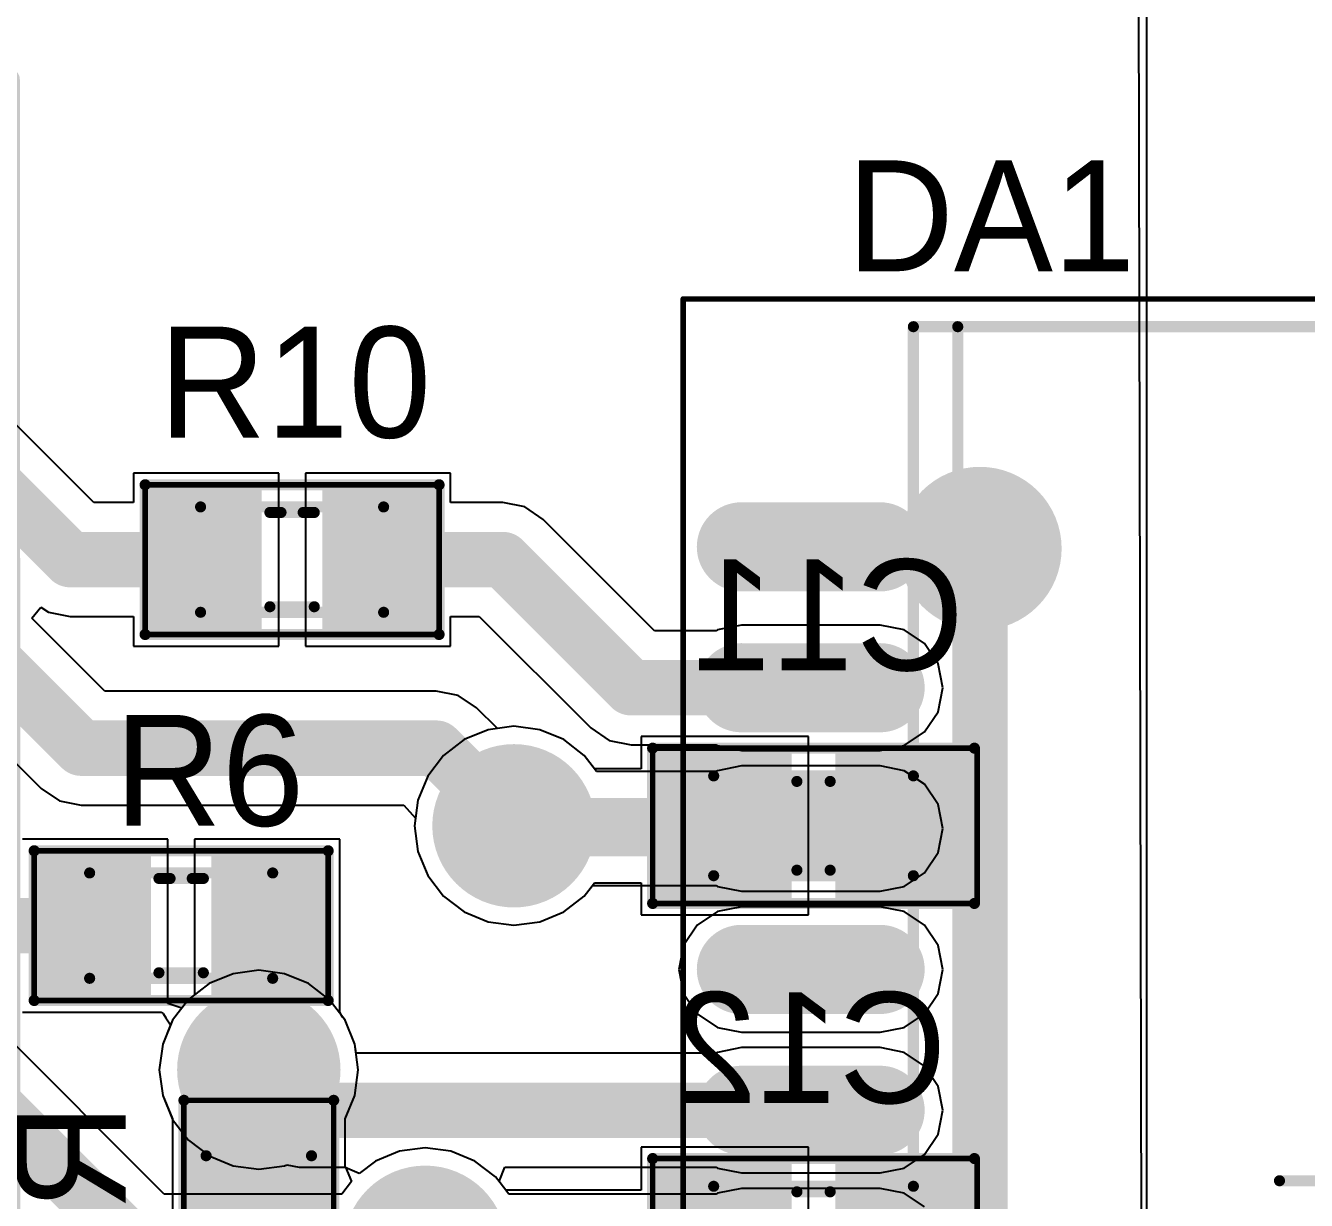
# Model space of a CAD drawing. Header units: millimetres. Extents: x 42.6 to 114.2, y 57.8 to 117.6.
# Drawn here: x 57.1 to 68.64, y 89.02 to 99.61 of the extents above; entities that cross this region are included whole.
import ezdxf

# ---------------------------------------------------------------- set-up
doc = ezdxf.new("R2010")
doc.units = ezdxf.units.MM
for name, color, linetype in [('BottomLayer', 5, 'Continuous'), ('BottomOverlay', 54, 'Continuous'), ('BottomPaste', 16, 'Continuous'), ('BottomSolder', 6, 'Continuous'), ('Mechanical13', 56, 'Continuous'), ('Mechanical15', 56, 'Continuous'), ('MultiLayer', 9, 'Continuous'), ('PadHoleLayer', 156, 'Continuous'), ('TopLayer', 1, 'Continuous'), ('TopOverlay', 2, 'Continuous'), ('TopPaste', 8, 'Continuous'), ('TopSolder', 216, 'Continuous'), ('ViaHoleLayer', 16, 'Continuous')]:
    doc.layers.add(name, color=color, linetype=linetype)

# ---------------------------------------------------------------- blocks, each defined once
blk = doc.blocks.new('SMD_C_0603_B_1366')
at = {"layer": 'BottomLayer'}
for points in [[(-1.3, 0.55), (-1.3, -0.55), (-0.3, 0.55), (-0.3, -0.55)], [(0.3, 0.55), (0.3, -0.55), (1.3, 0.55), (1.3, -0.55)]]:
    blk.add_solid(points, dxfattribs=at)
at = {"layer": 'BottomOverlay', "const_width": 0.1}
for points in [[(-1.45, 0.7), (-1.45, -0.7)], [(1.45, 0.7), (-1.45, 0.7)], [(1.45, 0.7), (1.45, -0.7)], [(0.15, 0.4), (-0.15, 0.4)], [(0.15, -0.4), (-0.15, -0.4)], [(1.45, -0.7), (-1.45, -0.7)]]:
    blk.add_lwpolyline(points, dxfattribs=at)
at = {"layer": 'BottomOverlay', "const_width": 0.05}
for points in [[(-1.475, 0.7, 1), (-1.425, 0.7, 1)], [(-1.475, 0.7, 1), (-1.425, 0.7, 1)], [(1.425, 0.7, 1), (1.475, 0.7, 1)], [(1.425, 0.7, 1), (1.475, 0.7, 1)], [(-0.175, 0.4, 1), (-0.125, 0.4, 1)], [(0.125, 0.4, 1), (0.175, 0.4, 1)], [(-0.175, -0.4, 1), (-0.125, -0.4, 1)], [(0.125, -0.4, 1), (0.175, -0.4, 1)], [(-1.475, -0.7, 1), (-1.425, -0.7, 1)], [(-1.475, -0.7, 1), (-1.425, -0.7, 1)], [(1.425, -0.7, 1), (1.475, -0.7, 1)], [(1.425, -0.7, 1), (1.475, -0.7, 1)]]:
    blk.add_lwpolyline(points, format="xyb", close=True, dxfattribs=at)
at = {"layer": 'BottomPaste'}
for points in [[(-1.3, 0.55), (-1.3, -0.55), (-0.3, 0.55), (-0.3, -0.55)], [(0.3, 0.55), (0.3, -0.55), (1.3, 0.55), (1.3, -0.55)]]:
    blk.add_solid(points, dxfattribs=at)
at = {"layer": 'BottomSolder'}
for points in [[(-1.402, 0.652), (-1.402, -0.652), (-0.198, 0.652), (-0.198, -0.652)], [(0.198, 0.652), (0.198, -0.652), (1.402, 0.652), (1.402, -0.652)]]:
    blk.add_solid(points, dxfattribs=at)
at = {"layer": 'Mechanical13', "const_width": 0.1}
for points in [[(-0.9, 0.45), (-0.9, -0.45)], [(0.9, 0.45), (-0.9, 0.45)], [(0.9, 0.45), (0.9, -0.45)], [(0.9, -0.45), (-0.9, -0.45)]]:
    blk.add_lwpolyline(points, dxfattribs=at)
at = {"layer": 'Mechanical13', "const_width": 0.05}
for points in [[(-0.925, 0.45, 1), (-0.875, 0.45, 1)], [(-0.925, 0.45, 1), (-0.875, 0.45, 1)], [(0.875, 0.45, 1), (0.925, 0.45, 1)], [(0.875, 0.45, 1), (0.925, 0.45, 1)], [(-0.925, -0.45, 1), (-0.875, -0.45, 1)], [(-0.925, -0.45, 1), (-0.875, -0.45, 1)], [(0.875, -0.45, 1), (0.925, -0.45, 1)], [(0.875, -0.45, 1), (0.925, -0.45, 1)]]:
    blk.add_lwpolyline(points, format="xyb", close=True, dxfattribs=at)
at = {"layer": 'Mechanical15', "const_width": 0.05}
for points in [[(-1.475, 0.7), (-1.475, -0.7)], [(1.45, 0.7), (-1.475, 0.7)], [(1.45, 0.7), (1.45, -0.7)], [(1.45, -0.7), (-1.475, -0.7)]]:
    blk.add_lwpolyline(points, dxfattribs=at)
at = {"layer": 'Mechanical15', "const_width": 0.025}
for points in [[(-1.488, 0.7, 1), (-1.463, 0.7, 1)], [(-1.488, 0.7, 1), (-1.463, 0.7, 1)], [(1.438, 0.7, 1), (1.462, 0.7, 1)], [(1.438, 0.7, 1), (1.462, 0.7, 1)], [(-1.488, -0.7, 1), (-1.463, -0.7, 1)], [(-1.488, -0.7, 1), (-1.463, -0.7, 1)], [(1.438, -0.7, 1), (1.462, -0.7, 1)], [(1.438, -0.7, 1), (1.462, -0.7, 1)]]:
    blk.add_lwpolyline(points, format="xyb", close=True, dxfattribs=at)
blk = doc.blocks.new('SMD_C_0603_B_1367')
at = {"layer": 'BottomLayer'}
for points in [[(-1.3, 0.55), (-1.3, -0.55), (-0.3, 0.55), (-0.3, -0.55)], [(0.3, 0.55), (0.3, -0.55), (1.3, 0.55), (1.3, -0.55)]]:
    blk.add_solid(points, dxfattribs=at)
at = {"layer": 'BottomOverlay', "const_width": 0.1}
for points in [[(-1.45, 0.7), (-1.45, -0.7)], [(1.45, 0.7), (-1.45, 0.7)], [(1.45, 0.7), (1.45, -0.7)], [(0.15, 0.4), (-0.15, 0.4)], [(0.15, -0.4), (-0.15, -0.4)], [(1.45, -0.7), (-1.45, -0.7)]]:
    blk.add_lwpolyline(points, dxfattribs=at)
at = {"layer": 'BottomOverlay', "const_width": 0.05}
for points in [[(-1.475, 0.7, 1), (-1.425, 0.7, 1)], [(-1.475, 0.7, 1), (-1.425, 0.7, 1)], [(1.425, 0.7, 1), (1.475, 0.7, 1)], [(1.425, 0.7, 1), (1.475, 0.7, 1)], [(-0.175, 0.4, 1), (-0.125, 0.4, 1)], [(0.125, 0.4, 1), (0.175, 0.4, 1)], [(-0.175, -0.4, 1), (-0.125, -0.4, 1)], [(0.125, -0.4, 1), (0.175, -0.4, 1)], [(-1.475, -0.7, 1), (-1.425, -0.7, 1)], [(-1.475, -0.7, 1), (-1.425, -0.7, 1)], [(1.425, -0.7, 1), (1.475, -0.7, 1)], [(1.425, -0.7, 1), (1.475, -0.7, 1)]]:
    blk.add_lwpolyline(points, format="xyb", close=True, dxfattribs=at)
at = {"layer": 'BottomPaste'}
for points in [[(-1.3, 0.55), (-1.3, -0.55), (-0.3, 0.55), (-0.3, -0.55)], [(0.3, 0.55), (0.3, -0.55), (1.3, 0.55), (1.3, -0.55)]]:
    blk.add_solid(points, dxfattribs=at)
at = {"layer": 'BottomSolder'}
for points in [[(-1.402, 0.652), (-1.402, -0.652), (-0.198, 0.652), (-0.198, -0.652)], [(0.198, 0.652), (0.198, -0.652), (1.402, 0.652), (1.402, -0.652)]]:
    blk.add_solid(points, dxfattribs=at)
at = {"layer": 'Mechanical13', "const_width": 0.1}
for points in [[(-0.9, 0.45), (-0.9, -0.45)], [(0.9, 0.45), (-0.9, 0.45)], [(0.9, 0.45), (0.9, -0.45)], [(0.9, -0.45), (-0.9, -0.45)]]:
    blk.add_lwpolyline(points, dxfattribs=at)
at = {"layer": 'Mechanical13', "const_width": 0.05}
for points in [[(-0.925, 0.45, 1), (-0.875, 0.45, 1)], [(-0.925, 0.45, 1), (-0.875, 0.45, 1)], [(0.875, 0.45, 1), (0.925, 0.45, 1)], [(0.875, 0.45, 1), (0.925, 0.45, 1)], [(-0.925, -0.45, 1), (-0.875, -0.45, 1)], [(-0.925, -0.45, 1), (-0.875, -0.45, 1)], [(0.875, -0.45, 1), (0.925, -0.45, 1)], [(0.875, -0.45, 1), (0.925, -0.45, 1)]]:
    blk.add_lwpolyline(points, format="xyb", close=True, dxfattribs=at)
at = {"layer": 'Mechanical15', "const_width": 0.05}
for points in [[(-1.475, 0.7), (-1.475, -0.7)], [(1.45, 0.7), (-1.475, 0.7)], [(1.45, 0.7), (1.45, -0.7)], [(1.45, -0.7), (-1.475, -0.7)]]:
    blk.add_lwpolyline(points, dxfattribs=at)
at = {"layer": 'Mechanical15', "const_width": 0.025}
for points in [[(-1.488, 0.7, 1), (-1.463, 0.7, 1)], [(-1.488, 0.7, 1), (-1.463, 0.7, 1)], [(1.438, 0.7, 1), (1.462, 0.7, 1)], [(1.438, 0.7, 1), (1.462, 0.7, 1)], [(-1.488, -0.7, 1), (-1.463, -0.7, 1)], [(-1.488, -0.7, 1), (-1.463, -0.7, 1)], [(1.438, -0.7, 1), (1.462, -0.7, 1)], [(1.438, -0.7, 1), (1.462, -0.7, 1)]]:
    blk.add_lwpolyline(points, format="xyb", close=True, dxfattribs=at)
blk = doc.blocks.new('SOIC_20_W__B_____RI_20_1__1372')
at = {"layer": 'Mechanical13', "const_width": 0.1}
for points in [[(3.8, 7.7), (3.8, -7.7)], [(3.8, -7.7), (-3.8, -7.7)]]:
    blk.add_lwpolyline(points, dxfattribs=at)
at = {"layer": 'Mechanical13', "const_width": 0.05}
blk.add_lwpolyline([(3.775, -7.7, 1), (3.825, -7.7, 1)], format="xyb", close=True, dxfattribs=at)
blk.add_lwpolyline([(3.775, -7.7, 1), (3.825, -7.7, 1)], format="xyb", close=True, dxfattribs=at)
at = {"layer": 'Mechanical15'}
for points, const_width in [([(5.875, 7.95), (5.875, -7.95)], 0.05), ([(0.5, 0), (-0.5, 0)], 0.1), ([(5.875, -7.95), (-5.875, -7.95)], 0.05)]:
    blk.add_lwpolyline(points, dxfattribs=dict(at, const_width=const_width))
for points, const_width in [([(0.475, 0, 1), (0.525, 0, 1)], 0.05), ([(5.863, -7.95, 1), (5.887, -7.95, 1)], 0.025), ([(5.863, -7.95, 1), (5.887, -7.95, 1)], 0.025)]:
    blk.add_lwpolyline(points, format="xyb", close=True, dxfattribs=dict(at, const_width=const_width))
at = {"layer": 'TopLayer', "const_width": 0.6}
for points in [[(4.1, -0.635), (5.35, -0.635)], [(4.1, -1.905), (5.35, -1.905)], [(4.1, -3.175), (5.35, -3.175)], [(4.1, -4.445), (5.35, -4.445)], [(4.1, -5.715), (5.35, -5.715)]]:
    blk.add_lwpolyline(points, dxfattribs=at)
at = {"layer": 'TopLayer', "const_width": 0.3}
for points in [[(3.95, -0.635, 1), (4.25, -0.635, 1)], [(5.2, -0.635, 1), (5.5, -0.635, 1)], [(3.95, -1.905, 1), (4.25, -1.905, 1)], [(5.2, -1.905, 1), (5.5, -1.905, 1)], [(3.95, -3.175, 1), (4.25, -3.175, 1)], [(5.2, -3.175, 1), (5.5, -3.175, 1)], [(3.95, -4.445, 1), (4.25, -4.445, 1)], [(5.2, -4.445, 1), (5.5, -4.445, 1)], [(3.95, -5.715, 1), (4.25, -5.715, 1)], [(5.2, -5.715, 1), (5.5, -5.715, 1)]]:
    blk.add_lwpolyline(points, format="xyb", close=True, dxfattribs=at)
at = {"layer": 'TopOverlay', "const_width": 0.1}
for points in [[(3.4, 7.7), (3.4, -7.7)], [(3.4, -7.7), (-3.4, -7.7)]]:
    blk.add_lwpolyline(points, dxfattribs=at)
at = {"layer": 'TopOverlay', "const_width": 0.05}
blk.add_lwpolyline([(3.375, -7.7, 1), (3.425, -7.7, 1)], format="xyb", close=True, dxfattribs=at)
blk.add_lwpolyline([(3.375, -7.7, 1), (3.425, -7.7, 1)], format="xyb", close=True, dxfattribs=at)
at = {"layer": 'TopPaste', "const_width": 0.6}
for points in [[(4.1, -0.635), (5.35, -0.635)], [(4.1, -1.905), (5.35, -1.905)], [(4.1, -3.175), (5.35, -3.175)], [(4.1, -4.445), (5.35, -4.445)], [(4.1, -5.715), (5.35, -5.715)]]:
    blk.add_lwpolyline(points, dxfattribs=at)
at = {"layer": 'TopPaste', "const_width": 0.3}
for points in [[(3.95, -0.635, 1), (4.25, -0.635, 1)], [(5.2, -0.635, 1), (5.5, -0.635, 1)], [(3.95, -1.905, 1), (4.25, -1.905, 1)], [(5.2, -1.905, 1), (5.5, -1.905, 1)], [(3.95, -3.175, 1), (4.25, -3.175, 1)], [(5.2, -3.175, 1), (5.5, -3.175, 1)], [(3.95, -4.445, 1), (4.25, -4.445, 1)], [(5.2, -4.445, 1), (5.5, -4.445, 1)], [(3.95, -5.715, 1), (4.25, -5.715, 1)], [(5.2, -5.715, 1), (5.5, -5.715, 1)]]:
    blk.add_lwpolyline(points, format="xyb", close=True, dxfattribs=at)
at = {"layer": 'TopSolder', "const_width": 0.803}
for points in [[(4.1, -0.635), (5.35, -0.635)], [(4.1, -1.905), (5.35, -1.905)], [(4.1, -3.175), (5.35, -3.175)], [(4.1, -4.445), (5.35, -4.445)], [(4.1, -5.715), (5.35, -5.715)]]:
    blk.add_lwpolyline(points, dxfattribs=at)
at = {"layer": 'TopSolder', "const_width": 0.402}
for points in [[(3.899, -0.635, 1), (4.301, -0.635, 1)], [(5.149, -0.635, 1), (5.551, -0.635, 1)], [(3.899, -1.905, 1), (4.301, -1.905, 1)], [(5.149, -1.905, 1), (5.551, -1.905, 1)], [(3.899, -3.175, 1), (4.301, -3.175, 1)], [(5.149, -3.175, 1), (5.551, -3.175, 1)], [(3.899, -4.445, 1), (4.301, -4.445, 1)], [(5.149, -4.445, 1), (5.551, -4.445, 1)], [(3.899, -5.715, 1), (4.301, -5.715, 1)], [(5.149, -5.715, 1), (5.551, -5.715, 1)]]:
    blk.add_lwpolyline(points, format="xyb", close=True, dxfattribs=at)
blk = doc.blocks.new('SMD_R_0603_1382')
at = {"layer": 'Mechanical13', "const_width": 0.1}
for points in [[(-0.825, -0.475), (-0.825, 0.475)], [(-0.825, 0.475), (0.825, 0.475)], [(0.825, -0.475), (0.825, 0.475)], [(-0.825, -0.475), (0.825, -0.475)]]:
    blk.add_lwpolyline(points, dxfattribs=at)
at = {"layer": 'Mechanical13', "const_width": 0.05}
for points in [[(-0.85, 0.475, 1), (-0.8, 0.475, 1)], [(-0.85, 0.475, 1), (-0.8, 0.475, 1)], [(0.8, 0.475, 1), (0.85, 0.475, 1)], [(0.8, 0.475, 1), (0.85, 0.475, 1)], [(-0.85, -0.475, 1), (-0.8, -0.475, 1)], [(-0.85, -0.475, 1), (-0.8, -0.475, 1)], [(0.8, -0.475, 1), (0.85, -0.475, 1)], [(0.8, -0.475, 1), (0.85, -0.475, 1)]]:
    blk.add_lwpolyline(points, format="xyb", close=True, dxfattribs=at)
at = {"layer": 'Mechanical15', "const_width": 0.05}
for points in [[(-1.325, -0.675), (-1.325, 0.675)], [(-1.325, 0.675), (1.325, 0.675)], [(1.325, -0.675), (1.325, 0.675)], [(-1.325, -0.675), (1.325, -0.675)]]:
    blk.add_lwpolyline(points, dxfattribs=at)
at = {"layer": 'Mechanical15', "const_width": 0.025}
for points in [[(-1.338, 0.675, 1), (-1.313, 0.675, 1)], [(-1.338, 0.675, 1), (-1.313, 0.675, 1)], [(1.313, 0.675, 1), (1.338, 0.675, 1)], [(1.313, 0.675, 1), (1.338, 0.675, 1)], [(-1.338, -0.675, 1), (-1.313, -0.675, 1)], [(-1.338, -0.675, 1), (-1.313, -0.675, 1)], [(1.313, -0.675, 1), (1.338, -0.675, 1)], [(1.313, -0.675, 1), (1.338, -0.675, 1)]]:
    blk.add_lwpolyline(points, format="xyb", close=True, dxfattribs=at)
at = {"layer": 'TopLayer'}
for points in [[(-0.375, -0.525), (-0.375, 0.525), (-1.175, -0.525), (-1.175, 0.525)], [(1.175, -0.525), (1.175, 0.525), (0.375, -0.525), (0.375, 0.525)]]:
    blk.add_solid(points, dxfattribs=at)
at = {"layer": 'TopOverlay', "const_width": 0.1}
for points in [[(-1.325, 0.675), (1.325, 0.675)], [(-1.325, -0.675), (-1.325, 0.675)], [(1.325, -0.675), (1.325, 0.675)], [(-0.2, 0.425), (-0.1, 0.425)], [(-0.1, 0.425), (0.1, 0.425)], [(0.1, 0.425), (0.2, 0.425)], [(-0.2, -0.425), (0.2, -0.425)], [(-1.325, -0.675), (1.325, -0.675)]]:
    blk.add_lwpolyline(points, dxfattribs=at)
at = {"layer": 'TopOverlay', "const_width": 0.05}
for points in [[(-1.35, 0.675, 1), (-1.3, 0.675, 1)], [(-1.35, 0.675, 1), (-1.3, 0.675, 1)], [(1.3, 0.675, 1), (1.35, 0.675, 1)], [(1.3, 0.675, 1), (1.35, 0.675, 1)], [(-0.225, 0.425, 1), (-0.175, 0.425, 1)], [(-0.125, 0.425, 1), (-0.075, 0.425, 1)], [(-0.125, 0.425, 1), (-0.075, 0.425, 1)], [(0.075, 0.425, 1), (0.125, 0.425, 1)], [(0.075, 0.425, 1), (0.125, 0.425, 1)], [(0.175, 0.425, 1), (0.225, 0.425, 1)], [(-0.225, -0.425, 1), (-0.175, -0.425, 1)], [(0.175, -0.425, 1), (0.225, -0.425, 1)], [(-1.35, -0.675, 1), (-1.3, -0.675, 1)], [(-1.35, -0.675, 1), (-1.3, -0.675, 1)], [(1.3, -0.675, 1), (1.35, -0.675, 1)], [(1.3, -0.675, 1), (1.35, -0.675, 1)]]:
    blk.add_lwpolyline(points, format="xyb", close=True, dxfattribs=at)
at = {"layer": 'TopPaste'}
for points in [[(-0.375, -0.525), (-0.375, 0.525), (-1.175, -0.525), (-1.175, 0.525)], [(1.175, -0.525), (1.175, 0.525), (0.375, -0.525), (0.375, 0.525)]]:
    blk.add_solid(points, dxfattribs=at)
at = {"layer": 'TopSolder'}
for points in [[(-0.273, -0.627), (-0.273, 0.627), (-1.277, -0.627), (-1.277, 0.627)], [(1.277, -0.627), (1.277, 0.627), (0.273, -0.627), (0.273, 0.627)]]:
    blk.add_solid(points, dxfattribs=at)
blk = doc.blocks.new('SMD_R_0603_1386')
at = {"layer": 'Mechanical13', "const_width": 0.1}
for points in [[(-0.825, -0.475), (-0.825, 0.475)], [(-0.825, 0.475), (0.825, 0.475)], [(0.825, -0.475), (0.825, 0.475)], [(-0.825, -0.475), (0.825, -0.475)]]:
    blk.add_lwpolyline(points, dxfattribs=at)
at = {"layer": 'Mechanical13', "const_width": 0.05}
for points in [[(-0.85, 0.475, 1), (-0.8, 0.475, 1)], [(-0.85, 0.475, 1), (-0.8, 0.475, 1)], [(0.8, 0.475, 1), (0.85, 0.475, 1)], [(0.8, 0.475, 1), (0.85, 0.475, 1)], [(-0.85, -0.475, 1), (-0.8, -0.475, 1)], [(-0.85, -0.475, 1), (-0.8, -0.475, 1)], [(0.8, -0.475, 1), (0.85, -0.475, 1)], [(0.8, -0.475, 1), (0.85, -0.475, 1)]]:
    blk.add_lwpolyline(points, format="xyb", close=True, dxfattribs=at)
at = {"layer": 'Mechanical15', "const_width": 0.05}
for points in [[(-1.325, -0.675), (-1.325, 0.675)], [(-1.325, 0.675), (1.325, 0.675)], [(1.325, -0.675), (1.325, 0.675)], [(-1.325, -0.675), (1.325, -0.675)]]:
    blk.add_lwpolyline(points, dxfattribs=at)
at = {"layer": 'Mechanical15', "const_width": 0.025}
for points in [[(-1.338, 0.675, 1), (-1.313, 0.675, 1)], [(-1.338, 0.675, 1), (-1.313, 0.675, 1)], [(1.313, 0.675, 1), (1.338, 0.675, 1)], [(1.313, 0.675, 1), (1.338, 0.675, 1)], [(-1.338, -0.675, 1), (-1.313, -0.675, 1)], [(-1.338, -0.675, 1), (-1.313, -0.675, 1)], [(1.313, -0.675, 1), (1.338, -0.675, 1)], [(1.313, -0.675, 1), (1.338, -0.675, 1)]]:
    blk.add_lwpolyline(points, format="xyb", close=True, dxfattribs=at)
at = {"layer": 'TopLayer'}
for points in [[(-0.375, -0.525), (-0.375, 0.525), (-1.175, -0.525), (-1.175, 0.525)], [(1.175, -0.525), (1.175, 0.525), (0.375, -0.525), (0.375, 0.525)]]:
    blk.add_solid(points, dxfattribs=at)
at = {"layer": 'TopOverlay', "const_width": 0.1}
for points in [[(-1.325, 0.675), (1.325, 0.675)], [(-1.325, -0.675), (-1.325, 0.675)], [(1.325, -0.675), (1.325, 0.675)], [(-0.2, 0.425), (-0.1, 0.425)], [(-0.1, 0.425), (0.1, 0.425)], [(0.1, 0.425), (0.2, 0.425)], [(-0.2, -0.425), (0.2, -0.425)], [(-1.325, -0.675), (1.325, -0.675)]]:
    blk.add_lwpolyline(points, dxfattribs=at)
at = {"layer": 'TopOverlay', "const_width": 0.05}
for points in [[(-1.35, 0.675, 1), (-1.3, 0.675, 1)], [(-1.35, 0.675, 1), (-1.3, 0.675, 1)], [(1.3, 0.675, 1), (1.35, 0.675, 1)], [(1.3, 0.675, 1), (1.35, 0.675, 1)], [(-0.225, 0.425, 1), (-0.175, 0.425, 1)], [(-0.125, 0.425, 1), (-0.075, 0.425, 1)], [(-0.125, 0.425, 1), (-0.075, 0.425, 1)], [(0.075, 0.425, 1), (0.125, 0.425, 1)], [(0.075, 0.425, 1), (0.125, 0.425, 1)], [(0.175, 0.425, 1), (0.225, 0.425, 1)], [(-0.225, -0.425, 1), (-0.175, -0.425, 1)], [(0.175, -0.425, 1), (0.225, -0.425, 1)], [(-1.35, -0.675, 1), (-1.3, -0.675, 1)], [(-1.35, -0.675, 1), (-1.3, -0.675, 1)], [(1.3, -0.675, 1), (1.35, -0.675, 1)], [(1.3, -0.675, 1), (1.35, -0.675, 1)]]:
    blk.add_lwpolyline(points, format="xyb", close=True, dxfattribs=at)
at = {"layer": 'TopPaste'}
for points in [[(-0.375, -0.525), (-0.375, 0.525), (-1.175, -0.525), (-1.175, 0.525)], [(1.175, -0.525), (1.175, 0.525), (0.375, -0.525), (0.375, 0.525)]]:
    blk.add_solid(points, dxfattribs=at)
at = {"layer": 'TopSolder'}
for points in [[(-0.273, -0.627), (-0.273, 0.627), (-1.277, -0.627), (-1.277, 0.627)], [(1.277, -0.627), (1.277, 0.627), (0.273, -0.627), (0.273, 0.627)]]:
    blk.add_solid(points, dxfattribs=at)
blk = doc.blocks.new('SMD_R_0603_B_1387')
at = {"layer": 'BottomLayer'}
for points in [[(-1.175, 0.525), (-1.175, -0.525), (-0.375, 0.525), (-0.375, -0.525)], [(0.375, 0.525), (0.375, -0.525), (1.175, 0.525), (1.175, -0.525)]]:
    blk.add_solid(points, dxfattribs=at)
at = {"layer": 'BottomOverlay', "const_width": 0.1}
for points in [[(-1.325, 0.675), (1.325, 0.675)], [(-1.325, 0.675), (-1.325, -0.675)], [(1.325, 0.675), (1.325, -0.675)], [(-0.2, 0.425), (0.2, 0.425)], [(-0.2, -0.425), (-0.1, -0.425)], [(-0.1, -0.425), (0.1, -0.425)], [(0.1, -0.425), (0.2, -0.425)], [(-1.325, -0.675), (1.325, -0.675)]]:
    blk.add_lwpolyline(points, dxfattribs=at)
at = {"layer": 'BottomOverlay', "const_width": 0.05}
for points in [[(-1.35, 0.675, 1), (-1.3, 0.675, 1)], [(-1.35, 0.675, 1), (-1.3, 0.675, 1)], [(1.3, 0.675, 1), (1.35, 0.675, 1)], [(1.3, 0.675, 1), (1.35, 0.675, 1)], [(-0.225, 0.425, 1), (-0.175, 0.425, 1)], [(0.175, 0.425, 1), (0.225, 0.425, 1)], [(-0.225, -0.425, 1), (-0.175, -0.425, 1)], [(-0.125, -0.425, 1), (-0.075, -0.425, 1)], [(-0.125, -0.425, 1), (-0.075, -0.425, 1)], [(0.075, -0.425, 1), (0.125, -0.425, 1)], [(0.075, -0.425, 1), (0.125, -0.425, 1)], [(0.175, -0.425, 1), (0.225, -0.425, 1)], [(-1.35, -0.675, 1), (-1.3, -0.675, 1)], [(-1.35, -0.675, 1), (-1.3, -0.675, 1)], [(1.3, -0.675, 1), (1.35, -0.675, 1)], [(1.3, -0.675, 1), (1.35, -0.675, 1)]]:
    blk.add_lwpolyline(points, format="xyb", close=True, dxfattribs=at)
at = {"layer": 'BottomPaste'}
for points in [[(-1.175, 0.525), (-1.175, -0.525), (-0.375, 0.525), (-0.375, -0.525)], [(0.375, 0.525), (0.375, -0.525), (1.175, 0.525), (1.175, -0.525)]]:
    blk.add_solid(points, dxfattribs=at)
at = {"layer": 'BottomSolder'}
for points in [[(-1.277, 0.627), (-1.277, -0.627), (-0.273, 0.627), (-0.273, -0.627)], [(0.273, 0.627), (0.273, -0.627), (1.277, 0.627), (1.277, -0.627)]]:
    blk.add_solid(points, dxfattribs=at)
at = {"layer": 'Mechanical13', "const_width": 0.1}
for points in [[(-0.825, 0.475), (-0.825, -0.475)], [(-0.825, 0.475), (0.825, 0.475)], [(0.825, 0.475), (0.825, -0.475)], [(-0.825, -0.475), (0.825, -0.475)]]:
    blk.add_lwpolyline(points, dxfattribs=at)
at = {"layer": 'Mechanical13', "const_width": 0.05}
for points in [[(-0.85, 0.475, 1), (-0.8, 0.475, 1)], [(-0.85, 0.475, 1), (-0.8, 0.475, 1)], [(0.8, 0.475, 1), (0.85, 0.475, 1)], [(0.8, 0.475, 1), (0.85, 0.475, 1)], [(-0.85, -0.475, 1), (-0.8, -0.475, 1)], [(-0.85, -0.475, 1), (-0.8, -0.475, 1)], [(0.8, -0.475, 1), (0.85, -0.475, 1)], [(0.8, -0.475, 1), (0.85, -0.475, 1)]]:
    blk.add_lwpolyline(points, format="xyb", close=True, dxfattribs=at)
at = {"layer": 'Mechanical15', "const_width": 0.05}
for points in [[(-1.325, 0.675), (-1.325, -0.675)], [(-1.325, 0.675), (1.325, 0.675)], [(1.325, 0.675), (1.325, -0.675)], [(-1.325, -0.675), (1.325, -0.675)]]:
    blk.add_lwpolyline(points, dxfattribs=at)
at = {"layer": 'Mechanical15', "const_width": 0.025}
for points in [[(-1.338, 0.675, 1), (-1.313, 0.675, 1)], [(-1.338, 0.675, 1), (-1.313, 0.675, 1)], [(1.313, 0.675, 1), (1.338, 0.675, 1)], [(1.313, 0.675, 1), (1.338, 0.675, 1)], [(-1.338, -0.675, 1), (-1.313, -0.675, 1)], [(-1.338, -0.675, 1), (-1.313, -0.675, 1)], [(1.313, -0.675, 1), (1.338, -0.675, 1)], [(1.313, -0.675, 1), (1.338, -0.675, 1)]]:
    blk.add_lwpolyline(points, format="xyb", close=True, dxfattribs=at)
blk = doc.blocks.new('35362_0850_1395')
at = {"layer": 'BottomLayer', "const_width": 0.61}
for points in [[(-14.3, 0, 1), (-13.691, 0, 1)], [(-12.294, 0, 1), (-11.684, 0, 1)], [(-10.312, 0, 1), (-9.703, 0, 1)], [(-8.305, 0, 1), (-7.695, 0, 1)], [(-6.305, 0, 1), (-5.695, 0, 1)], [(-4.304, 0, 1), (-3.695, 0, 1)], [(-2.305, 0, 1), (-1.695, 0, 1)]]:
    blk.add_lwpolyline(points, format="xyb", close=True, dxfattribs=at)
at = {"layer": 'BottomLayer'}
blk.add_solid([(-0.61, -0.61), (0.61, -0.61), (-0.61, 0.61), (0.61, 0.61)], dxfattribs=at)
at = {"layer": 'BottomSolder', "const_width": 0.736}
for points in [[(-14.363, 0, 1), (-13.628, 0, 1)], [(-12.357, 0, 1), (-11.621, 0, 1)], [(-10.375, 0, 1), (-9.64, 0, 1)], [(-8.368, 0, 1), (-7.632, 0, 1)], [(-6.368, 0, 1), (-5.632, 0, 1)], [(-4.368, 0, 1), (-3.632, 0, 1)], [(-2.368, 0, 1), (-1.632, 0, 1)]]:
    blk.add_lwpolyline(points, format="xyb", close=True, dxfattribs=at)
at = {"layer": 'BottomSolder'}
blk.add_solid([(-0.736, -0.736), (0.736, -0.736), (-0.736, 0.736), (0.736, 0.736)], dxfattribs=at)
at = {"layer": 'PadHoleLayer', "const_width": 0.4}
for points in [[(-14.195, 0, 1), (-13.795, 0, 1)], [(-12.189, 0, 1), (-11.789, 0, 1)], [(-10.208, 0, 1), (-9.808, 0, 1)], [(-8.2, 0, 1), (-7.8, 0, 1)], [(-6.2, 0, 1), (-5.8, 0, 1)], [(-4.2, 0, 1), (-3.8, 0, 1)], [(-2.2, 0, 1), (-1.8, 0, 1)], [(-0.2, 0, 1), (0.2, 0, 1)]]:
    blk.add_lwpolyline(points, format="xyb", close=True, dxfattribs=at)
at = {"layer": 'TopLayer', "const_width": 0.61}
for points in [[(-14.3, 0, 1), (-13.691, 0, 1)], [(-12.294, 0, 1), (-11.684, 0, 1)], [(-10.312, 0, 1), (-9.703, 0, 1)], [(-8.305, 0, 1), (-7.695, 0, 1)], [(-6.305, 0, 1), (-5.695, 0, 1)], [(-4.304, 0, 1), (-3.695, 0, 1)], [(-2.305, 0, 1), (-1.695, 0, 1)]]:
    blk.add_lwpolyline(points, format="xyb", close=True, dxfattribs=at)
at = {"layer": 'TopLayer'}
blk.add_solid([(-0.61, -0.61), (0.61, -0.61), (-0.61, 0.61), (0.61, 0.61)], dxfattribs=at)
at = {"layer": 'TopOverlay'}
for points, const_width in [([(-0.025, 3.2), (-1.025, 4.2)], 0.254), ([(0.975, 4.2), (-1.025, 4.2)], 0.254), ([(-0.025, 3.2), (0.975, 4.2)], 0.254), ([(-16.129, 2.946), (-10.15, 2.95)], 0.2), ([(-16.129, -2.55), (-16.129, 2.946)], 0.2), ([(2.15, 2.95), (-10.15, 2.95)], 0.2), ([(2.15, -2.55), (2.15, 2.95)], 0.2), ([(-14.376, -1.651), (-8.35, -1.65)], 0.2), ([(-14.376, -2.55), (-14.376, -1.651)], 0.2), ([(-9.123, -2.35), (-9.123, -1.65)], 0.127), ([(-5.023, -1.65), (-9.123, -1.65)], 0.127), ([(0.35, -1.65), (-8.35, -1.65)], 0.2), ([(-5.023, -2.35), (-5.023, -1.65)], 0.127), ([(0.35, -2.55), (0.35, -1.65)], 0.2), ([(-10.324, -3.55), (-10.324, -2.35)], 0.127), ([(-3.924, -2.35), (-10.324, -2.35)], 0.127), ([(-5.023, -2.35), (-9.123, -2.35)], 0.127), ([(-3.924, -3.55), (-3.924, -2.35)], 0.127), ([(-14.376, -2.55), (-16.129, -2.55)], 0.2), ([(2.15, -2.55), (0.35, -2.55)], 0.2), ([(-3.924, -3.55), (-10.324, -3.55)], 0.127)]:
    blk.add_lwpolyline(points, dxfattribs=dict(at, const_width=const_width))
for points, const_width in [([(-1.089, 4.2, 1), (-0.962, 4.2, 1)], 0.127), ([(-1.089, 4.2, 1), (-0.962, 4.2, 1)], 0.127), ([(0.911, 4.2, 1), (1.038, 4.2, 1)], 0.127), ([(0.911, 4.2, 1), (1.038, 4.2, 1)], 0.127), ([(-0.089, 3.2, 1), (0.038, 3.2, 1)], 0.127), ([(-0.089, 3.2, 1), (0.038, 3.2, 1)], 0.127), ([(-16.179, 2.946, 1), (-16.079, 2.946, 1)], 0.0999), ([(-16.179, 2.946, 1), (-16.079, 2.946, 1)], 0.0999), ([(-10.2, 2.95, 1), (-10.1, 2.95, 1)], 0.0999), ([(-10.2, 2.95, 1), (-10.1, 2.95, 1)], 0.0999), ([(2.1, 2.95, 1), (2.2, 2.95, 1)], 0.0999), ([(2.1, 2.95, 1), (2.2, 2.95, 1)], 0.0999), ([(-14.426, -1.651, 1), (-14.326, -1.651, 1)], 0.0999), ([(-14.426, -1.651, 1), (-14.326, -1.651, 1)], 0.0999), ([(-9.155, -1.65, 1), (-9.092, -1.65, 1)], 0.0635), ([(-9.155, -1.65, 1), (-9.092, -1.65, 1)], 0.0635), ([(-8.4, -1.65, 1), (-8.3, -1.65, 1)], 0.0999), ([(-8.4, -1.65, 1), (-8.3, -1.65, 1)], 0.0999), ([(-5.055, -1.65, 1), (-4.992, -1.65, 1)], 0.0635), ([(-5.055, -1.65, 1), (-4.992, -1.65, 1)], 0.0635), ([(0.3, -1.65, 1), (0.4, -1.65, 1)], 0.0999), ([(0.3, -1.65, 1), (0.4, -1.65, 1)], 0.0999), ([(-10.356, -2.35, 1), (-10.292, -2.35, 1)], 0.0635), ([(-10.356, -2.35, 1), (-10.292, -2.35, 1)], 0.0635), ([(-9.155, -2.35, 1), (-9.092, -2.35, 1)], 0.0635), ([(-9.155, -2.35, 1), (-9.092, -2.35, 1)], 0.0635), ([(-5.055, -2.35, 1), (-4.992, -2.35, 1)], 0.0635), ([(-5.055, -2.35, 1), (-4.992, -2.35, 1)], 0.0635), ([(-3.956, -2.35, 1), (-3.892, -2.35, 1)], 0.0635), ([(-3.956, -2.35, 1), (-3.892, -2.35, 1)], 0.0635), ([(-16.179, -2.55, 1), (-16.079, -2.55, 1)], 0.0999), ([(-16.179, -2.55, 1), (-16.079, -2.55, 1)], 0.0999), ([(-14.426, -2.55, 1), (-14.326, -2.55, 1)], 0.0999), ([(-14.426, -2.55, 1), (-14.326, -2.55, 1)], 0.0999), ([(0.3, -2.55, 1), (0.4, -2.55, 1)], 0.0999), ([(0.3, -2.55, 1), (0.4, -2.55, 1)], 0.0999), ([(2.1, -2.55, 1), (2.2, -2.55, 1)], 0.0999), ([(2.1, -2.55, 1), (2.2, -2.55, 1)], 0.0999), ([(-10.356, -3.55, 1), (-10.292, -3.55, 1)], 0.0635), ([(-10.356, -3.55, 1), (-10.292, -3.55, 1)], 0.0635), ([(-3.956, -3.55, 1), (-3.892, -3.55, 1)], 0.0635), ([(-3.956, -3.55, 1), (-3.892, -3.55, 1)], 0.0635)]:
    blk.add_lwpolyline(points, format="xyb", close=True, dxfattribs=dict(at, const_width=const_width))
at = {"layer": 'TopSolder', "const_width": 0.736}
for points in [[(-14.363, 0, 1), (-13.628, 0, 1)], [(-12.357, 0, 1), (-11.621, 0, 1)], [(-10.375, 0, 1), (-9.64, 0, 1)], [(-8.368, 0, 1), (-7.632, 0, 1)], [(-6.368, 0, 1), (-5.632, 0, 1)], [(-4.368, 0, 1), (-3.632, 0, 1)], [(-2.368, 0, 1), (-1.632, 0, 1)]]:
    blk.add_lwpolyline(points, format="xyb", close=True, dxfattribs=at)
at = {"layer": 'TopSolder'}
blk.add_solid([(-0.736, -0.736), (0.736, -0.736), (-0.736, 0.736), (0.736, 0.736)], dxfattribs=at)

msp = doc.modelspace()

# ---------------------------------------------------------------- linework, layer by layer
at = {"layer": 'BottomLayer'}
for p, q in [((67.1, 114.7), (67.2, 65.59)), ((61.5, 93.297), (61.268, 93.266)), ((61.732, 93.266), (61.5, 93.297)), ((61.052, 93.177), (60.866, 93.034)), ((61.268, 93.266), (61.052, 93.177)), ((61.948, 93.177), (61.732, 93.266)), ((62.134, 93.034), (61.948, 93.177)), ((64.154, 93.204), (62.646, 93.204)), ((62.646, 93.204), (62.646, 92.914)), ((64.154, 91.596), (64.154, 93.204)), ((60.866, 93.034), (60.723, 92.848)), ((62.226, 92.914), (62.134, 93.034)), ((60.723, 92.848), (60.634, 92.632)), ((62.646, 92.914), (62.226, 92.914)), ((60.634, 92.632), (60.603, 92.4)), ((60.603, 92.4), (60.634, 92.168)), ((60.634, 92.168), (60.723, 91.952)), ((60.723, 91.952), (60.866, 91.766)), ((62.134, 91.766), (62.226, 91.886)), ((62.226, 91.886), (62.646, 91.886)), ((62.646, 91.886), (62.646, 91.596)), ((60.866, 91.766), (61.052, 91.623)), ((61.948, 91.623), (62.134, 91.766)), ((61.052, 91.623), (61.268, 91.534)), ((61.732, 91.534), (61.948, 91.623)), ((62.646, 91.596), (64.154, 91.596)), ((61.268, 91.534), (61.5, 91.503)), ((61.5, 91.503), (61.732, 91.534)), ((59.2, 91.097), (58.968, 91.066)), ((59.432, 91.066), (59.2, 91.097)), ((58.752, 90.977), (58.566, 90.834)), ((58.968, 91.066), (58.752, 90.977)), ((59.648, 90.977), (59.432, 91.066)), ((59.834, 90.834), (59.648, 90.977)), ((58.566, 90.834), (58.423, 90.648)), ((59.977, 90.648), (59.834, 90.834)), ((58.423, 90.648), (58.334, 90.432)), ((60.066, 90.432), (59.977, 90.648)), ((58.334, 90.432), (58.303, 90.2)), ((60.097, 90.2), (60.066, 90.432)), ((58.303, 90.2), (58.334, 89.968)), ((60.066, 89.968), (60.097, 90.2)), ((58.334, 89.968), (58.421, 89.758)), ((59.979, 89.758), (60.066, 89.968)), ((58.421, 89.758), (58.421, 88.721)), ((59.979, 89.318), (59.979, 89.758)), ((60.7, 89.497), (60.468, 89.466)), ((60.932, 89.466), (60.7, 89.497)), ((64.154, 89.504), (62.646, 89.504)), ((62.646, 89.504), (62.646, 89.114)), ((64.154, 87.896), (64.154, 89.504)), ((60.252, 89.377), (60.106, 89.265)), ((60.468, 89.466), (60.252, 89.377)), ((61.148, 89.377), (60.932, 89.466)), ((61.334, 89.234), (61.148, 89.377)), ((60.106, 89.265), (59.979, 89.318)), ((61.426, 89.114), (61.334, 89.234)), ((62.646, 89.114), (61.426, 89.114))]:
    msp.add_line(p, q, dxfattribs=at)
for points, const_width in [([(65.382, 94.9, 1), (66.017, 94.9, 1)], 0.635), ([(65.575, 94.9, 1), (65.825, 94.9, 1)], 0.25), ([(61.182, 92.4, 1), (61.817, 92.4, 1)], 0.635), ([(61.375, 92.4, 1), (61.625, 92.4, 1)], 0.25), ([(63.275, 92.4, 1), (63.525, 92.4, 1)], 0.25), ([(64.875, 92.4, 1), (65.125, 92.4, 1)], 0.25), ([(65.575, 92.4, 1), (65.825, 92.4, 1)], 0.25), ([(65.575, 92.4, 1), (65.825, 92.4, 1)], 0.25), ([(65.575, 92.4, 1), (65.825, 92.4, 1)], 0.25), ([(58.882, 90.2, 1), (59.517, 90.2, 1)], 0.635), ([(59.075, 90.2, 1), (59.325, 90.2, 1)], 0.25), ([(59.075, 89.375, 1), (59.325, 89.375, 1)], 0.25), ([(60.382, 88.6, 1), (61.017, 88.6, 1)], 0.635)]:
    msp.add_lwpolyline(points, format="xyb", close=True, dxfattribs=dict(at, const_width=const_width))
at = {"layer": 'BottomLayer', "const_width": 0.5}
for points in [[(65.7, 92.4), (65.7, 94.9)], [(61.5, 92.4), (63.4, 92.4)], [(65, 92.4), (65.7, 92.4)], [(65.7, 88.6), (65.7, 92.4)], [(59.2, 89.375), (59.2, 90.2)]]:
    msp.add_lwpolyline(points, dxfattribs=at)
at = {"layer": 'BottomSolder', "const_width": 0.737}
for points in [[(65.332, 94.9, 1), (66.068, 94.9, 1)], [(61.132, 92.4, 1), (61.868, 92.4, 1)], [(58.832, 90.2, 1), (59.568, 90.2, 1)], [(60.332, 88.6, 1), (61.068, 88.6, 1)]]:
    msp.add_lwpolyline(points, format="xyb", close=True, dxfattribs=at)
at = {"layer": 'MultiLayer', "const_width": 0.635}
for points in [[(65.382, 94.9, 1), (66.017, 94.9, 1)], [(61.182, 92.4, 1), (61.817, 92.4, 1)], [(58.882, 90.2, 1), (59.517, 90.2, 1)], [(60.382, 88.6, 1), (61.017, 88.6, 1)]]:
    msp.add_lwpolyline(points, format="xyb", close=True, dxfattribs=at)
at = {"layer": 'TopLayer'}
for p, q in [((67.2, 114.7), (67.2, 65.5)), ((57.713, 95.314), (55.668, 97.359)), ((59.379, 95.579), (58.071, 95.579)), ((58.071, 95.579), (58.071, 95.314)), ((59.379, 94.021), (59.379, 95.579)), ((60.929, 95.579), (59.621, 95.579)), ((59.621, 95.579), (59.621, 94.021)), ((60.929, 95.314), (60.929, 95.579)), ((58.071, 95.314), (57.713, 95.314)), ((61.4, 95.314), (60.929, 95.314)), ((61.597, 95.275), (61.4, 95.314)), ((61.763, 95.163), (61.597, 95.275)), ((62.768, 94.159), (61.763, 95.163)), ((55.498, 94.475), (57.237, 92.737)), ((57.155, 94.271), (57.236, 94.37)), ((57.236, 94.37), (57.303, 94.325)), ((57.303, 94.325), (57.5, 94.286)), ((57.813, 93.614), (57.155, 94.271)), ((57.5, 94.286), (58.071, 94.286)), ((58.071, 94.286), (58.071, 94.021)), ((60.929, 94.021), (60.929, 94.286)), ((60.929, 94.286), (61.187, 94.286)), ((61.187, 94.286), (62.192, 93.282)), ((63.55, 94.21), (63.334, 94.167)), ((64.8, 94.21), (63.55, 94.21)), ((65.016, 94.167), (64.8, 94.21)), ((63.322, 94.159), (62.768, 94.159)), ((63.334, 94.167), (63.322, 94.159)), ((65.199, 94.044), (65.016, 94.167)), ((58.071, 94.021), (59.379, 94.021)), ((59.621, 94.021), (60.929, 94.021)), ((65.322, 93.861), (65.199, 94.044)), ((65.365, 93.645), (65.322, 93.861)), ((65.322, 93.429), (65.365, 93.645)), ((60.8, 93.614), (57.813, 93.614)), ((60.997, 93.575), (60.8, 93.614)), ((61.163, 93.463), (60.997, 93.575)), ((61.35, 93.277), (61.163, 93.463)), ((65.199, 93.246), (65.322, 93.429)), ((61.5, 93.297), (61.35, 93.277)), ((61.732, 93.266), (61.5, 93.297)), ((62.192, 93.282), (62.358, 93.17)), ((61.948, 93.177), (61.732, 93.266)), ((62.134, 93.034), (61.948, 93.177)), ((62.358, 93.17), (62.555, 93.131)), ((65.016, 93.123), (65.199, 93.246)), ((62.555, 93.131), (63.322, 93.131)), ((63.322, 93.131), (63.334, 93.123)), ((63.334, 93.123), (63.55, 93.08)), ((63.55, 93.08), (64.8, 93.08)), ((64.8, 93.08), (65.016, 93.123)), ((62.245, 92.889), (62.134, 93.034)), ((63.55, 92.94), (63.334, 92.897)), ((64.8, 92.94), (63.55, 92.94)), ((65.016, 92.897), (64.8, 92.94)), ((63.322, 92.889), (62.245, 92.889)), ((63.334, 92.897), (63.322, 92.889)), ((65.199, 92.774), (65.016, 92.897)), ((57.237, 92.737), (57.403, 92.625)), ((65.322, 92.591), (65.199, 92.774)), ((57.403, 92.625), (57.6, 92.586)), ((65.365, 92.375), (65.322, 92.591)), ((57.6, 92.586), (60.508, 92.586)), ((60.508, 92.586), (60.612, 92.47)), ((60.612, 92.47), (60.603, 92.4)), ((60.603, 92.4), (60.634, 92.168)), ((65.322, 92.159), (65.365, 92.375)), ((58.379, 92.279), (57.071, 92.279)), ((58.379, 90.824), (58.379, 92.279)), ((59.929, 92.279), (58.621, 92.279)), ((58.621, 92.279), (58.621, 90.876)), ((59.929, 90.721), (59.929, 92.279)), ((60.634, 92.168), (60.723, 91.952)), ((65.199, 91.976), (65.322, 92.159)), ((60.723, 91.952), (60.866, 91.766)), ((65.016, 91.853), (65.199, 91.976)), ((62.134, 91.766), (62.207, 91.861)), ((62.207, 91.861), (63.322, 91.861)), ((63.322, 91.861), (63.334, 91.853)), ((63.334, 91.853), (63.55, 91.81)), ((63.55, 91.81), (64.8, 91.81)), ((64.8, 91.81), (65.016, 91.853)), ((60.866, 91.766), (61.052, 91.623)), ((61.948, 91.623), (62.134, 91.766)), ((63.55, 91.67), (63.334, 91.627)), ((64.8, 91.67), (63.55, 91.67)), ((65.016, 91.627), (64.8, 91.67)), ((61.052, 91.623), (61.268, 91.534)), ((61.732, 91.534), (61.948, 91.623)), ((63.334, 91.627), (63.151, 91.504)), ((65.199, 91.504), (65.016, 91.627)), ((61.268, 91.534), (61.5, 91.503)), ((61.5, 91.503), (61.732, 91.534)), ((63.151, 91.504), (63.028, 91.321)), ((65.322, 91.321), (65.199, 91.504)), ((63.028, 91.321), (62.985, 91.105)), ((65.365, 91.105), (65.322, 91.321)), ((62.985, 91.105), (63.028, 90.889)), ((65.322, 90.889), (65.365, 91.105)), ((58.348, 89.079), (56.455, 90.971)), ((58.621, 90.876), (58.566, 90.834)), ((63.028, 90.889), (63.151, 90.706)), ((65.199, 90.706), (65.322, 90.889)), ((58.379, 90.799), (58.379, 90.824)), ((58.506, 90.756), (58.379, 90.799)), ((58.566, 90.834), (58.506, 90.756)), ((57.071, 90.721), (58.284, 90.721)), ((58.284, 90.721), (58.321, 90.721)), ((58.321, 90.721), (58.338, 90.709)), ((58.338, 90.709), (58.363, 90.67)), ((58.363, 90.67), (58.405, 90.605)), ((59.955, 90.676), (59.929, 90.721)), ((59.977, 90.648), (59.955, 90.676)), ((60.066, 90.432), (59.977, 90.648)), ((63.151, 90.706), (63.334, 90.583)), ((65.016, 90.583), (65.199, 90.706)), ((58.405, 90.605), (58.334, 90.432)), ((63.334, 90.583), (63.55, 90.54)), ((63.55, 90.54), (64.8, 90.54)), ((64.8, 90.54), (65.016, 90.583)), ((58.334, 90.432), (58.303, 90.2)), ((60.077, 90.349), (60.066, 90.432)), ((63.55, 90.4), (63.334, 90.357)), ((64.8, 90.4), (63.55, 90.4)), ((65.016, 90.357), (64.8, 90.4)), ((63.322, 90.349), (60.077, 90.349)), ((63.334, 90.357), (63.322, 90.349)), ((65.199, 90.234), (65.016, 90.357)), ((58.303, 90.2), (58.334, 89.968)), ((65.322, 90.051), (65.199, 90.234)), ((65.365, 89.835), (65.322, 90.051)), ((58.334, 89.968), (58.423, 89.752)), ((65.322, 89.619), (65.365, 89.835)), ((58.423, 89.752), (58.566, 89.566)), ((65.199, 89.436), (65.322, 89.619)), ((58.566, 89.566), (58.752, 89.423)), ((58.752, 89.423), (58.968, 89.334)), ((65.016, 89.313), (65.199, 89.436)), ((58.968, 89.334), (59.2, 89.303)), ((59.2, 89.303), (59.432, 89.334)), ((59.432, 89.334), (59.454, 89.343)), ((59.454, 89.343), (59.565, 89.321)), ((59.565, 89.321), (59.982, 89.321)), ((59.982, 89.321), (60.035, 89.194)), ((61.365, 89.194), (61.418, 89.321)), ((61.418, 89.321), (63.322, 89.321)), ((63.322, 89.321), (63.334, 89.313)), ((63.334, 89.313), (63.55, 89.27)), ((63.55, 89.27), (64.8, 89.27)), ((64.8, 89.27), (65.016, 89.313)), ((60.035, 89.194), (59.947, 89.079)), ((61.453, 89.079), (61.365, 89.194)), ((63.55, 89.13), (63.334, 89.087)), ((64.8, 89.13), (63.55, 89.13)), ((65.016, 89.087), (64.8, 89.13)), ((59.947, 89.079), (58.348, 89.079)), ((63.322, 89.079), (61.453, 89.079)), ((63.334, 89.087), (63.322, 89.079)), ((65.199, 88.964), (65.016, 89.087))]:
    msp.add_line(p, q, dxfattribs=at)
at = {"layer": 'TopLayer', "const_width": 0.5}
for points in [[(55.304, 96.996), (57.5, 94.8)], [(55.711, 94.989), (57.6, 93.1)], [(64.175, 94.915), (64.19, 94.9)], [(64.19, 94.9), (65.7, 94.9)], [(57.5, 94.8), (58.725, 94.8)], [(60.275, 94.8), (61.4, 94.8)], [(61.4, 94.8), (62.555, 93.645)], [(62.555, 93.645), (64.175, 93.645)], [(57.6, 93.1), (60.8, 93.1)], [(60.8, 93.1), (61.5, 92.4)], [(61.5, 92.4), (61.525, 92.375)], [(61.5, 92.4), (61.5, 92.4)], [(61.525, 92.375), (64.175, 92.375)], [(56.8, 91.5), (57.725, 91.5)], [(59.2, 91.425), (59.275, 91.5)], [(59.2, 90.2), (59.2, 91.425)], [(55.7, 91), (58.135, 88.565)], [(59.2, 90.2), (59.565, 89.835)], [(59.565, 89.835), (64.175, 89.835)]]:
    msp.add_lwpolyline(points, dxfattribs=at)
at = {"layer": 'TopLayer'}
for points, const_width in [([(65.382, 94.9, 1), (66.017, 94.9, 1)], 0.635), ([(64.05, 94.915, 1), (64.3, 94.915, 1)], 0.25), ([(64.065, 94.9, 1), (64.315, 94.9, 1)], 0.25), ([(64.065, 94.9, 1), (64.315, 94.9, 1)], 0.25), ([(65.575, 94.9, 1), (65.825, 94.9, 1)], 0.25), ([(57.375, 94.8, 1), (57.625, 94.8, 1)], 0.25), ([(57.375, 94.8, 1), (57.625, 94.8, 1)], 0.25), ([(58.6, 94.8, 1), (58.85, 94.8, 1)], 0.25), ([(60.15, 94.8, 1), (60.4, 94.8, 1)], 0.25), ([(61.275, 94.8, 1), (61.525, 94.8, 1)], 0.25), ([(61.275, 94.8, 1), (61.525, 94.8, 1)], 0.25), ([(62.43, 93.645, 1), (62.68, 93.645, 1)], 0.25), ([(62.43, 93.645, 1), (62.68, 93.645, 1)], 0.25), ([(64.05, 93.645, 1), (64.3, 93.645, 1)], 0.25), ([(57.475, 93.1, 1), (57.725, 93.1, 1)], 0.25), ([(57.475, 93.1, 1), (57.725, 93.1, 1)], 0.25), ([(60.675, 93.1, 1), (60.925, 93.1, 1)], 0.25), ([(60.675, 93.1, 1), (60.925, 93.1, 1)], 0.25), ([(61.182, 92.4, 1), (61.817, 92.4, 1)], 0.635), ([(61.375, 92.4, 1), (61.625, 92.4, 1)], 0.25), ([(61.375, 92.4, 1), (61.625, 92.4, 1)], 0.25), ([(61.375, 92.4, 1), (61.625, 92.4, 1)], 0.25), ([(61.375, 92.4, 1), (61.625, 92.4, 1)], 0.25), ([(61.4, 92.375, 1), (61.65, 92.375, 1)], 0.25), ([(61.4, 92.375, 1), (61.65, 92.375, 1)], 0.25), ([(64.05, 92.375, 1), (64.3, 92.375, 1)], 0.25), ([(57.6, 91.5, 1), (57.85, 91.5, 1)], 0.25), ([(59.075, 91.425, 1), (59.325, 91.425, 1)], 0.25), ([(59.075, 91.425, 1), (59.325, 91.425, 1)], 0.25), ([(59.15, 91.5, 1), (59.4, 91.5, 1)], 0.25), ([(58.882, 90.2, 1), (59.517, 90.2, 1)], 0.635), ([(59.075, 90.2, 1), (59.325, 90.2, 1)], 0.25), ([(59.075, 90.2, 1), (59.325, 90.2, 1)], 0.25), ([(59.44, 89.835, 1), (59.69, 89.835, 1)], 0.25), ([(59.44, 89.835, 1), (59.69, 89.835, 1)], 0.25), ([(64.05, 89.835, 1), (64.3, 89.835, 1)], 0.25), ([(60.382, 88.6, 1), (61.017, 88.6, 1)], 0.635)]:
    msp.add_lwpolyline(points, format="xyb", close=True, dxfattribs=dict(at, const_width=const_width))
at = {"layer": 'TopSolder', "const_width": 0.737}
for points in [[(65.332, 94.9, 1), (66.068, 94.9, 1)], [(61.132, 92.4, 1), (61.868, 92.4, 1)], [(58.832, 90.2, 1), (59.568, 90.2, 1)], [(60.332, 88.6, 1), (61.068, 88.6, 1)]]:
    msp.add_lwpolyline(points, format="xyb", close=True, dxfattribs=at)
at = {"layer": 'ViaHoleLayer', "const_width": 0.35}
for points in [[(65.525, 94.9, 1), (65.875, 94.9, 1)], [(61.325, 92.4, 1), (61.675, 92.4, 1)], [(59.025, 90.2, 1), (59.375, 90.2, 1)]]:
    msp.add_lwpolyline(points, format="xyb", close=True, dxfattribs=at)

# ---------------------------------------------------------------- block references
for name, p, rotation in [('35362_0850_1395', (54, 83), 270), ('SOIC_20_W__B_____RI_20_1__1372', (68.9, 89.2), 180), ('SMD_R_0603_1386', (59.5, 94.8), 360), ('SMD_C_0603_B_1366', (64.2, 92.4), 180), ('SMD_R_0603_B_1387', (59.2, 88.6), 90), ('SMD_C_0603_B_1367', (64.2, 88.7), 180)]:
    msp.add_blockref(name, p, dxfattribs=dict(rotation=rotation))
msp.add_blockref('SMD_R_0603_1382', (58.5, 91.5))

# ---------------------------------------------------------------- texts
at = {"layer": 'BottomOverlay', "text_generation_flag": 2}
for s, p in [('C11', (65.557, 93.802)), ('C12', (65.4, 89.9))]:
    msp.add_text(s, height=1, dxfattribs=at).set_placement(p)
msp.add_text('R11', height=1, rotation=90, dxfattribs=at).set_placement((58, 89.9))
at = {"layer": 'TopOverlay'}
for s, p in [('DA1', (64.5, 97.4)), ('R10', (58.3, 95.9)), ('R6', (57.9, 92.4))]:
    msp.add_text(s, height=1, dxfattribs=at).set_placement(p)

doc.saveas('drawing.dxf')
